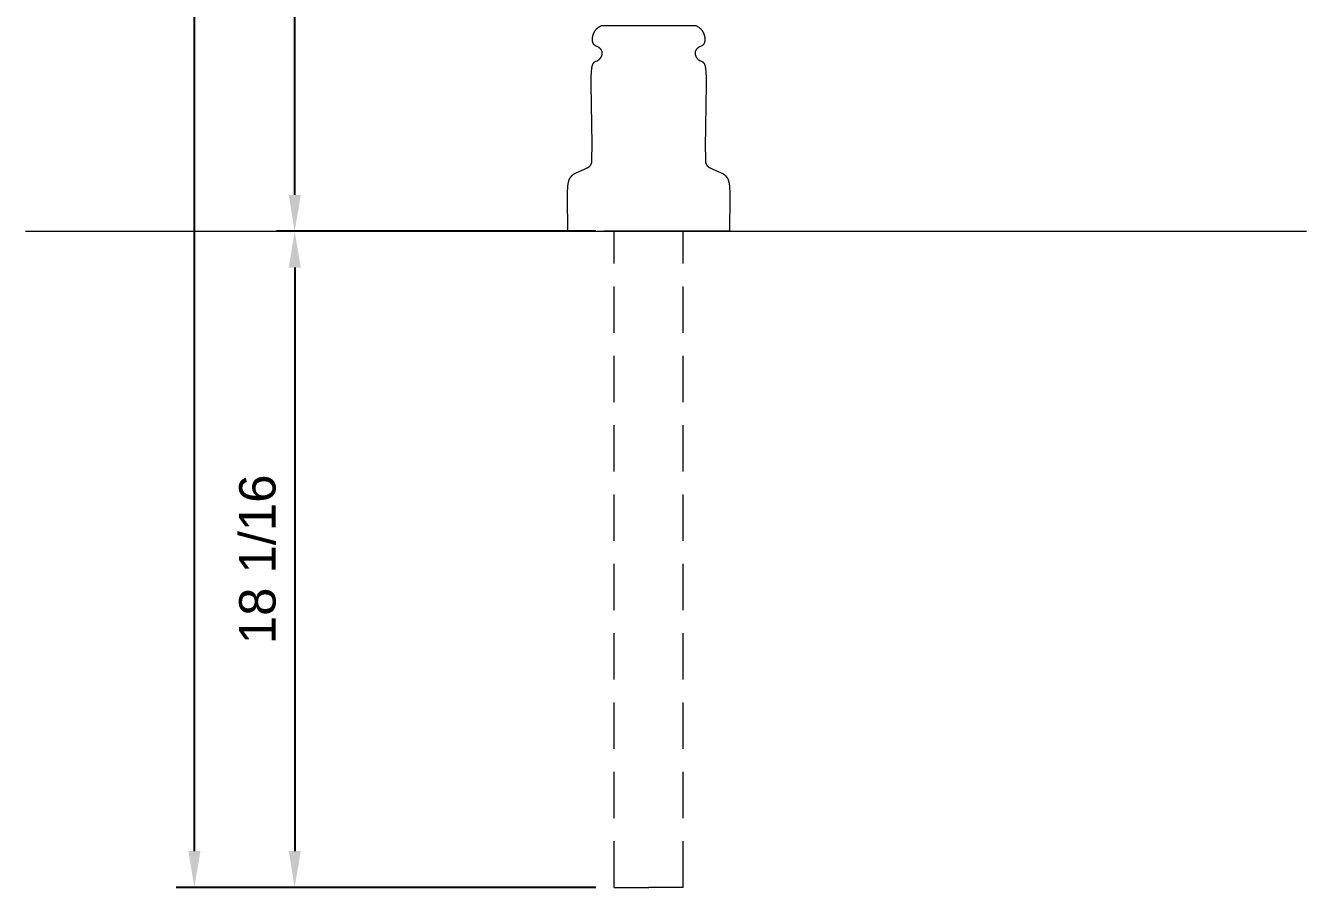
# Model space of a CAD drawing. Header units: inches. Extents: x -12 to 136, y -5 to 104.
# Drawn here: x 62.38 to 97.57, y 36.23 to 59.92 of the extents above; entities that cross this region are included whole.
import ezdxf

# ---------------------------------------------------------------- set-up
doc = ezdxf.new("R2010")
doc.units = ezdxf.units.IN
doc.linetypes.add('HIDDEN', pattern=[1.905, 1.27, -0.635])
for name, color, linetype, lineweight in [('ZANO_R', 7, 'Continuous', 0), ('ZANO_R_przerywana', 250, 'HIDDEN', 0), ('ZANO_W', 1, 'Continuous', 0)]:
    doc.layers.add(name, color=color, linetype=linetype, lineweight=lineweight)
doc.styles.get("Standard").update_dxf_attribs({"font": 'ARIALUNI.TTF'})
doc.dimstyles.new('amerykanie', dxfattribs={"dimtxt": 50, "dimasz": 50, "dimexe": 0.5, "dimexo": 0.5, "dimgap": 1, "dimtad": 1, "dimdec": 0, "dimzin": 0, "dimlunit": 5, "dimtxsty": 'Standard', "dimcen": 0.09, "dimclrd": 1, "dimclre": 1, "dimclrt": 1, "dimazin": 0, "dimtfac": 1, "dimtdec": 0, "dimtmove": 0, "dimatfit": 3, "dimfxl": 1, "dimtzin": 0, "dimarcsym": 1})

# ---------------------------------------------------------------- blocks, each defined once
blk = doc.blocks.new('*D368')
at = {"layer": 'ZANO_W', "color": 1, "lineweight": -2}
for p, q in [((72.136, 85.449), (69.275, 85.449)), ((69.775, 55.265), (69.775, 84.449)), ((76.775, 54.265), (69.275, 54.265))]:
    blk.add_line(p, q, dxfattribs=at)
at = {"layer": 'ZANO_W', "color": 1}
for points in [[(69.941, 84.449), (69.608, 84.449), (69.775, 85.449)], [(69.608, 55.265), (69.941, 55.265), (69.775, 54.265)]]:
    blk.add_solid(points, dxfattribs=at)
at = {"layer": 'ZANO_W', "color": 1, "insert": (68.755, 69.857), "char_height": 1, "attachment_point": 5, "rotation": 90}
blk.add_mtext('31 3/16', dxfattribs=at)
blk = doc.blocks.new('*D370')
at = {"layer": 'ZANO_W', "color": 1, "lineweight": -2}
for p, q in [((78.048, 54.265), (69.275, 54.265)), ((69.775, 53.265), (69.775, 37.233)), ((78.048, 36.233), (69.275, 36.233))]:
    blk.add_line(p, q, dxfattribs=at)
at = {"layer": 'ZANO_W', "color": 1}
for points in [[(69.941, 53.265), (69.608, 53.265), (69.775, 54.265)], [(69.608, 37.233), (69.941, 37.233), (69.775, 36.233)]]:
    blk.add_solid(points, dxfattribs=at)
at = {"layer": 'ZANO_W', "color": 1, "insert": (68.755, 45.249), "char_height": 1, "attachment_point": 5, "rotation": 90}
blk.add_mtext('18 1/16', dxfattribs=at)
blk = doc.blocks.new('*D371')
at = {"layer": 'ZANO_W', "color": 1, "lineweight": -2}
for p, q in [((78.999, 100.038), (66.517, 100.038)), ((67.017, 37.233), (67.017, 99.038)), ((78.048, 36.233), (66.517, 36.233))]:
    blk.add_line(p, q, dxfattribs=at)
at = {"layer": 'ZANO_W', "color": 1}
for points in [[(67.184, 99.038), (66.85, 99.038), (67.017, 100.038)], [(66.85, 37.233), (67.184, 37.233), (67.017, 36.233)]]:
    blk.add_solid(points, dxfattribs=at)
at = {"layer": 'ZANO_W', "color": 1, "insert": (65.998, 68.136), "char_height": 1, "attachment_point": 5, "rotation": 90}
blk.add_mtext('63 13/16', dxfattribs=at)

msp = doc.modelspace()

# ---------------------------------------------------------------- linework, layer by layer
at = {"layer": 'ZANO_R'}
for p, q in [((78.06088, 59.81542), (78.06929, 59.82447)), ((78.06929, 59.82447), (78.07794, 59.83324)), ((78.07794, 59.83324), (78.08683, 59.84173)), ((78.08683, 59.84173), (78.09596, 59.84994)), ((78.09596, 59.84994), (78.10532, 59.85787)), ((78.10532, 59.85787), (78.1149, 59.86553)), ((78.1149, 59.86553), (78.12469, 59.87291)), ((78.12469, 59.87291), (78.1347, 59.88001)), ((78.1347, 59.88001), (78.14491, 59.88685)), ((78.14491, 59.88685), (78.15533, 59.89341)), ((78.15533, 59.89341), (78.16594, 59.89971)), ((78.16594, 59.89971), (78.17674, 59.90573)), ((78.17674, 59.90573), (78.18772, 59.91149)), ((78.18772, 59.91149), (78.19888, 59.91699)), ((78.19889, 59.91699), (78.77727, 59.91699)), ((78.77727, 59.91699), (79.89954, 59.91699)), ((79.89954, 59.91699), (80.54854, 59.91699)), ((80.54854, 59.91699), (80.73843, 59.91699)), ((80.73843, 59.91699), (80.78481, 59.91699)), ((80.78481, 59.91699), (80.79589, 59.91699)), ((80.79589, 59.91699), (80.79853, 59.91699)), ((80.79853, 59.91699), (80.79915, 59.91699)), ((80.79915, 59.91699), (80.79928, 59.91699)), ((80.79928, 59.91699), (80.7993, 59.91699)), ((80.7993, 59.91699), (80.7993, 59.91699)), ((80.79931, 59.91699), (80.81047, 59.91149)), ((80.81047, 59.91149), (80.82145, 59.90573)), ((80.82145, 59.90573), (80.83225, 59.89971)), ((80.83225, 59.89971), (80.84286, 59.89341)), ((80.84286, 59.89341), (80.85327, 59.88685)), ((80.85327, 59.88685), (80.86349, 59.88001)), ((80.86349, 59.88001), (80.8735, 59.87291)), ((80.8735, 59.87291), (80.88329, 59.86553)), ((80.88329, 59.86553), (80.89287, 59.85787)), ((80.89287, 59.85787), (80.90223, 59.84994)), ((80.90223, 59.84994), (80.91135, 59.84173)), ((80.91135, 59.84173), (80.92025, 59.83324)), ((80.92025, 59.83324), (80.9289, 59.82447)), ((80.9289, 59.82447), (80.93731, 59.81542)), ((77.95511, 59.54278), (77.95524, 59.55036)), ((77.95512, 59.5352), (77.95511, 59.54278)), ((77.95529, 59.52764), (77.95512, 59.5352)), ((77.95524, 59.55036), (77.95552, 59.55796)), ((77.95562, 59.52014), (77.95529, 59.52764)), ((77.95552, 59.55796), (77.95595, 59.56555)), ((77.95612, 59.51243), (77.95562, 59.52014)), ((77.95595, 59.56555), (77.95652, 59.57315)), ((77.95681, 59.50454), (77.95612, 59.51243)), ((77.95652, 59.57315), (77.95724, 59.58074)), ((77.9577, 59.49653), (77.95681, 59.50454)), ((77.95724, 59.58074), (77.9581, 59.58831)), ((77.9588, 59.48842), (77.9577, 59.49653)), ((77.9581, 59.58831), (77.95909, 59.59587)), ((77.96012, 59.48026), (77.9588, 59.48842)), ((77.95909, 59.59587), (77.96023, 59.60341)), ((77.96168, 59.47209), (77.96012, 59.48026)), ((77.96023, 59.60341), (77.9615, 59.61092)), ((77.9615, 59.61092), (77.9629, 59.6184)), ((77.96348, 59.46394), (77.96168, 59.47209)), ((77.9629, 59.6184), (77.96444, 59.62585)), ((77.96444, 59.62585), (77.96611, 59.63326)), ((77.96611, 59.63326), (77.9679, 59.64062)), ((77.9679, 59.64062), (77.96983, 59.64793)), ((77.96983, 59.64793), (77.97272, 59.65803)), ((77.97272, 59.65803), (77.97585, 59.66804)), ((77.97585, 59.66804), (77.97923, 59.67795)), ((77.97923, 59.67795), (77.98285, 59.68777)), ((77.98285, 59.68777), (77.98672, 59.69749)), ((77.98672, 59.69749), (77.99082, 59.70711)), ((77.99082, 59.70711), (77.99516, 59.71661)), ((77.99516, 59.71661), (77.99975, 59.726)), ((77.99975, 59.726), (78.00457, 59.73527)), ((78.00457, 59.73527), (78.00962, 59.74442)), ((78.00962, 59.74442), (78.01491, 59.75344)), ((78.01491, 59.75344), (78.02043, 59.76233)), ((78.02043, 59.76233), (78.02618, 59.77108)), ((78.02618, 59.77108), (78.03216, 59.77969)), ((78.03216, 59.77969), (78.03838, 59.78815)), ((78.03838, 59.78815), (78.04482, 59.79646)), ((78.04482, 59.79646), (78.05272, 59.80608)), ((78.05272, 59.80608), (78.06088, 59.81542)), ((80.93731, 59.81542), (80.94547, 59.80608)), ((80.94547, 59.80608), (80.95337, 59.79646)), ((80.95337, 59.79646), (80.95981, 59.78815)), ((80.95981, 59.78815), (80.96602, 59.77969)), ((80.96602, 59.77969), (80.97201, 59.77108)), ((80.97201, 59.77108), (80.97776, 59.76233)), ((80.97776, 59.76233), (80.98328, 59.75344)), ((80.98328, 59.75344), (80.98857, 59.74442)), ((80.98857, 59.74442), (80.99362, 59.73527)), ((80.99362, 59.73527), (80.99844, 59.726)), ((80.99844, 59.726), (81.00302, 59.71661)), ((81.00302, 59.71661), (81.00737, 59.70711)), ((81.00737, 59.70711), (81.01147, 59.69749)), ((81.01147, 59.69749), (81.01534, 59.68777)), ((81.01534, 59.68777), (81.01896, 59.67795)), ((81.01896, 59.67795), (81.02234, 59.66804)), ((81.02234, 59.66804), (81.02547, 59.65803)), ((81.02547, 59.65803), (81.02836, 59.64793)), ((81.02836, 59.64793), (81.03029, 59.64062)), ((81.03029, 59.64062), (81.03208, 59.63326)), ((81.03208, 59.63326), (81.03375, 59.62585)), ((81.03375, 59.62585), (81.03529, 59.6184)), ((81.03651, 59.47209), (81.03471, 59.46394)), ((81.03529, 59.6184), (81.03669, 59.61092)), ((81.03807, 59.48026), (81.03651, 59.47209)), ((81.03669, 59.61092), (81.03796, 59.60341)), ((81.03796, 59.60341), (81.0391, 59.59587)), ((81.03939, 59.48842), (81.03807, 59.48026)), ((81.0391, 59.59587), (81.04009, 59.58831)), ((81.04049, 59.49653), (81.03939, 59.48842)), ((81.04009, 59.58831), (81.04095, 59.58074)), ((81.04138, 59.50454), (81.04049, 59.49653)), ((81.04095, 59.58074), (81.04166, 59.57315)), ((81.04207, 59.51243), (81.04138, 59.50454)), ((81.04166, 59.57315), (81.04224, 59.56555)), ((81.04257, 59.52014), (81.04207, 59.51243)), ((81.04224, 59.56555), (81.04266, 59.55796)), ((81.0429, 59.52764), (81.04257, 59.52014)), ((81.04266, 59.55796), (81.04295, 59.55036)), ((81.04306, 59.5352), (81.0429, 59.52764)), ((81.04295, 59.55036), (81.04308, 59.54278)), ((81.04308, 59.54278), (81.04306, 59.5352)), ((77.96554, 59.45587), (77.96348, 59.46394)), ((77.96667, 59.45188), (77.96554, 59.45587)), ((77.96787, 59.44791), (77.96667, 59.45188)), ((77.96913, 59.44398), (77.96787, 59.44791)), ((77.97047, 59.4401), (77.96913, 59.44398)), ((77.97188, 59.43627), (77.97047, 59.4401)), ((77.97336, 59.43248), (77.97188, 59.43627)), ((77.97492, 59.42876), (77.97336, 59.43248)), ((77.97655, 59.4251), (77.97492, 59.42876)), ((77.97827, 59.4215), (77.97655, 59.4251)), ((77.98006, 59.41798), (77.97827, 59.4215)), ((77.98193, 59.41454), (77.98006, 59.41798)), ((77.98389, 59.41118), (77.98193, 59.41454)), ((77.98593, 59.40791), (77.98389, 59.41118)), ((77.98805, 59.40474), (77.98593, 59.40791)), ((77.9901, 59.40188), (77.98805, 59.40474)), ((77.99219, 59.39915), (77.9901, 59.40188)), ((77.99434, 59.39654), (77.99219, 59.39915)), ((77.99652, 59.39405), (77.99434, 59.39654)), ((77.99875, 59.39166), (77.99652, 59.39405)), ((78.00102, 59.38937), (77.99875, 59.39166)), ((78.00333, 59.38718), (78.00102, 59.38937)), ((78.00569, 59.38507), (78.00333, 59.38718)), ((78.00807, 59.38303), (78.00569, 59.38507)), ((78.0105, 59.38107), (78.00807, 59.38303)), ((78.01296, 59.37918), (78.0105, 59.38107)), ((78.01545, 59.37734), (78.01296, 59.37918)), ((78.02053, 59.37381), (78.01545, 59.37734)), ((78.02573, 59.37042), (78.02053, 59.37381)), ((78.03303, 59.36593), (78.02573, 59.37042)), ((78.04049, 59.3616), (78.03303, 59.36593)), ((78.05582, 59.35326), (78.04049, 59.3616)), ((78.103, 59.32922), (78.05582, 59.35326)), ((78.11837, 59.3209), (78.103, 59.32922)), ((78.12586, 59.31656), (78.11837, 59.3209)), ((78.13319, 59.31209), (78.12586, 59.31656)), ((78.14032, 59.30745), (78.13319, 59.31209)), ((78.1438, 59.30505), (78.14032, 59.30745)), ((78.14722, 59.30261), (78.1438, 59.30505)), ((78.15068, 59.30005), (78.14722, 59.30261)), ((78.15406, 59.29743), (78.15068, 59.30005)), ((78.15738, 59.29476), (78.15406, 59.29743)), ((78.16062, 59.29204), (78.15738, 59.29476)), ((78.16379, 59.28926), (78.16062, 59.29204)), ((78.16689, 59.28645), (78.16379, 59.28926)), ((78.16992, 59.28359), (78.16689, 59.28645)), ((78.17286, 59.28069), (78.16992, 59.28359)), ((78.17573, 59.27775), (78.17286, 59.28069)), ((78.17852, 59.27477), (78.17573, 59.27775)), ((78.18123, 59.27175), (78.17852, 59.27477)), ((78.18386, 59.26871), (78.18123, 59.27175)), ((78.18641, 59.26563), (78.18386, 59.26871)), ((78.18886, 59.26252), (78.18641, 59.26563)), ((78.19124, 59.25939), (78.18886, 59.26252)), ((78.19352, 59.25623), (78.19124, 59.25939)), ((78.19681, 59.25141), (78.19352, 59.25623)), ((78.19989, 59.24655), (78.19681, 59.25141)), ((78.20278, 59.24163), (78.19989, 59.24655)), ((78.20547, 59.23668), (78.20278, 59.24163)), ((78.20796, 59.23169), (78.20547, 59.23668)), ((78.21027, 59.22666), (78.20796, 59.23169)), ((78.21238, 59.22159), (78.21027, 59.22666)), ((78.21431, 59.21649), (78.21238, 59.22159)), ((78.21605, 59.21137), (78.21431, 59.21649)), ((78.21761, 59.20622), (78.21605, 59.21137)), ((78.219, 59.20104), (78.21761, 59.20622)), ((78.21785, 59.11214), (78.21909, 59.1173)), ((78.22021, 59.19585), (78.219, 59.20104)), ((78.21909, 59.1173), (78.22019, 59.12247)), ((78.22019, 59.12247), (78.22116, 59.12767)), ((78.22124, 59.19063), (78.22021, 59.19585)), ((78.22116, 59.12767), (78.22199, 59.13289)), ((78.22211, 59.18541), (78.22124, 59.19063)), ((78.22199, 59.13289), (78.22268, 59.13812)), ((78.22281, 59.18017), (78.22211, 59.18541)), ((78.22268, 59.13812), (78.22323, 59.14336)), ((78.22334, 59.17492), (78.22281, 59.18017)), ((78.22323, 59.14336), (78.22363, 59.14861)), ((78.22371, 59.16966), (78.22334, 59.17492)), ((78.22363, 59.14861), (78.22388, 59.15387)), ((78.22393, 59.1644), (78.22371, 59.16966)), ((78.22388, 59.15387), (78.22398, 59.15913)), ((78.22398, 59.15913), (78.22393, 59.1644)), ((80.77426, 59.1644), (80.77421, 59.15913)), ((80.77421, 59.15913), (80.77431, 59.15387)), ((80.77447, 59.16966), (80.77426, 59.1644)), ((80.77431, 59.15387), (80.77456, 59.14861)), ((80.77485, 59.17492), (80.77447, 59.16966)), ((80.77456, 59.14861), (80.77496, 59.14336)), ((80.77538, 59.18017), (80.77485, 59.17492)), ((80.77496, 59.14336), (80.77551, 59.13812)), ((80.77608, 59.18541), (80.77538, 59.18017)), ((80.77551, 59.13812), (80.7762, 59.13289)), ((80.77694, 59.19063), (80.77608, 59.18541)), ((80.7762, 59.13289), (80.77703, 59.12767)), ((80.77798, 59.19585), (80.77694, 59.19063)), ((80.77703, 59.12767), (80.778, 59.12247)), ((80.77919, 59.20104), (80.77798, 59.19585)), ((80.778, 59.12247), (80.7791, 59.1173)), ((80.7791, 59.1173), (80.78034, 59.11214)), ((80.78057, 59.20622), (80.77919, 59.20104)), ((80.78214, 59.21137), (80.78057, 59.20622)), ((80.78388, 59.21649), (80.78214, 59.21137)), ((80.78581, 59.22159), (80.78388, 59.21649)), ((80.78792, 59.22666), (80.78581, 59.22159)), ((80.79023, 59.23169), (80.78792, 59.22666)), ((80.79272, 59.23668), (80.79023, 59.23169)), ((80.79541, 59.24163), (80.79272, 59.23668)), ((80.79829, 59.24655), (80.79541, 59.24163)), ((80.80138, 59.25141), (80.79829, 59.24655)), ((80.80467, 59.25623), (80.80138, 59.25141)), ((80.80695, 59.25939), (80.80467, 59.25623)), ((80.80932, 59.26252), (80.80695, 59.25939)), ((80.81178, 59.26563), (80.80932, 59.26252)), ((80.81433, 59.26871), (80.81178, 59.26563)), ((80.81695, 59.27175), (80.81433, 59.26871)), ((80.81966, 59.27477), (80.81695, 59.27175)), ((80.82245, 59.27775), (80.81966, 59.27477)), ((80.82532, 59.28069), (80.82245, 59.27775)), ((80.82827, 59.28359), (80.82532, 59.28069)), ((80.8313, 59.28645), (80.82827, 59.28359)), ((80.8344, 59.28926), (80.8313, 59.28645)), ((80.83757, 59.29204), (80.8344, 59.28926)), ((80.84081, 59.29476), (80.83757, 59.29204)), ((80.84413, 59.29743), (80.84081, 59.29476)), ((80.84751, 59.30005), (80.84413, 59.29743)), ((80.85096, 59.30261), (80.84751, 59.30005)), ((80.85439, 59.30505), (80.85096, 59.30261)), ((80.85787, 59.30745), (80.85439, 59.30505)), ((80.865, 59.31209), (80.85787, 59.30745)), ((80.87233, 59.31656), (80.865, 59.31209)), ((80.87982, 59.3209), (80.87233, 59.31656)), ((80.89519, 59.32922), (80.87982, 59.3209)), ((80.94237, 59.35326), (80.89519, 59.32922)), ((80.9577, 59.3616), (80.94237, 59.35326)), ((80.96516, 59.36593), (80.9577, 59.3616)), ((80.97246, 59.37042), (80.96516, 59.36593)), ((80.97765, 59.37381), (80.97246, 59.37042)), ((80.98274, 59.37734), (80.97765, 59.37381)), ((80.98523, 59.37918), (80.98274, 59.37734)), ((80.98769, 59.38107), (80.98523, 59.37918)), ((80.99011, 59.38303), (80.98769, 59.38107)), ((80.9925, 59.38507), (80.99011, 59.38303)), ((80.99485, 59.38718), (80.9925, 59.38507)), ((80.99717, 59.38937), (80.99485, 59.38718)), ((80.99944, 59.39166), (80.99717, 59.38937)), ((81.00167, 59.39405), (80.99944, 59.39166)), ((81.00385, 59.39654), (81.00167, 59.39405)), ((81.00599, 59.39915), (81.00385, 59.39654)), ((81.00809, 59.40188), (81.00599, 59.39915)), ((81.01014, 59.40474), (81.00809, 59.40188)), ((81.01226, 59.40791), (81.01014, 59.40474)), ((81.0143, 59.41118), (81.01226, 59.40791)), ((81.01626, 59.41454), (81.0143, 59.41118)), ((81.01813, 59.41798), (81.01626, 59.41454)), ((81.01992, 59.4215), (81.01813, 59.41798)), ((81.02163, 59.4251), (81.01992, 59.4215)), ((81.02327, 59.42876), (81.02163, 59.4251)), ((81.02483, 59.43248), (81.02327, 59.42876)), ((81.02631, 59.43627), (81.02483, 59.43248)), ((81.02772, 59.4401), (81.02631, 59.43627)), ((81.02906, 59.44398), (81.02772, 59.4401)), ((81.03032, 59.44791), (81.02906, 59.44398)), ((81.03152, 59.45188), (81.03032, 59.44791)), ((81.03265, 59.45587), (81.03152, 59.45188)), ((81.03471, 59.46394), (81.03265, 59.45587)), ((77.93967, 58.75809), (77.9411, 58.76775)), ((77.9411, 58.76775), (77.94271, 58.77735)), ((77.94271, 58.77735), (77.9445, 58.78687)), ((77.9445, 58.78687), (77.9465, 58.79629)), ((77.9465, 58.79629), (77.94872, 58.8056)), ((77.94872, 58.8056), (77.95117, 58.81478)), ((77.95117, 58.81478), (77.95387, 58.8238)), ((77.95387, 58.8238), (77.95684, 58.83265)), ((77.95684, 58.83265), (77.95843, 58.83702)), ((77.95843, 58.83702), (77.96009, 58.84134)), ((77.96009, 58.84134), (77.96182, 58.84561)), ((77.96182, 58.84561), (77.96363, 58.84983)), ((77.96363, 58.84983), (77.96552, 58.854)), ((77.96552, 58.854), (77.96749, 58.85812)), ((77.96749, 58.85812), (77.96955, 58.86218)), ((77.96955, 58.86218), (77.97169, 58.86619)), ((77.97169, 58.86619), (77.97391, 58.87013)), ((77.97391, 58.87013), (77.97622, 58.87401)), ((77.97622, 58.87401), (77.97862, 58.87783)), ((77.97862, 58.87783), (77.98112, 58.88158)), ((77.98112, 58.88158), (77.98371, 58.88527)), ((77.98371, 58.88527), (77.98639, 58.88888)), ((77.98639, 58.88888), (77.98918, 58.89242)), ((77.98918, 58.89242), (77.99206, 58.89589)), ((77.99206, 58.89589), (77.99504, 58.89928)), ((77.99504, 58.89928), (77.99813, 58.90259)), ((77.99813, 58.90259), (78.00133, 58.90583)), ((78.00133, 58.90583), (78.00463, 58.90897)), ((78.00463, 58.90897), (78.00804, 58.91204)), ((78.00804, 58.91204), (78.01157, 58.91502)), ((78.01157, 58.91502), (78.01521, 58.9179)), ((78.01521, 58.9179), (78.01896, 58.9207)), ((78.01896, 58.9207), (78.02283, 58.92341)), ((78.02283, 58.92341), (78.02683, 58.92601)), ((78.02683, 58.92601), (78.03094, 58.92853)), ((78.03094, 58.92853), (78.03518, 58.93094)), ((78.03518, 58.93094), (78.03934, 58.93315)), ((78.03934, 58.93315), (78.04362, 58.93529)), ((78.04362, 58.93529), (78.05242, 58.93939)), ((78.05242, 58.93939), (78.07953, 58.95109)), ((78.07953, 58.95109), (78.08887, 58.95532)), ((78.08887, 58.95532), (78.09349, 58.95754)), ((78.09349, 58.95754), (78.09807, 58.95983)), ((78.09807, 58.95983), (78.10263, 58.96224)), ((78.10263, 58.96224), (78.10715, 58.96477)), ((78.10715, 58.96477), (78.11141, 58.96728)), ((78.11141, 58.96728), (78.11562, 58.96992)), ((78.11562, 58.96992), (78.1198, 58.97268)), ((78.1198, 58.97268), (78.12393, 58.97555)), ((78.12393, 58.97555), (78.12802, 58.97854)), ((78.12802, 58.97854), (78.13206, 58.98164)), ((78.13206, 58.98164), (78.13605, 58.98484)), ((78.13605, 58.98484), (78.13999, 58.98815)), ((78.13999, 58.98815), (78.14387, 58.99156)), ((78.14387, 58.99156), (78.14769, 58.99506)), ((78.14769, 58.99506), (78.15146, 58.99867)), ((78.15146, 58.99867), (78.15515, 59.00237)), ((78.15515, 59.00237), (78.15879, 59.00616)), ((78.15879, 59.00616), (78.16235, 59.01003)), ((78.16235, 59.01003), (78.16584, 59.014)), ((78.16584, 59.014), (78.16926, 59.01804)), ((78.16926, 59.01804), (78.17259, 59.02217)), ((78.17259, 59.02217), (78.17585, 59.02637)), ((78.17585, 59.02637), (78.17903, 59.03065)), ((78.17903, 59.03065), (78.18212, 59.035)), ((78.18212, 59.035), (78.18513, 59.03942)), ((78.18513, 59.03942), (78.18804, 59.0439)), ((78.18804, 59.0439), (78.19086, 59.04845)), ((78.19086, 59.04845), (78.19359, 59.05306)), ((78.19359, 59.05306), (78.19621, 59.05773)), ((78.19621, 59.05773), (78.19874, 59.06245)), ((78.19874, 59.06245), (78.20116, 59.06723)), ((78.20116, 59.06723), (78.20348, 59.07205)), ((78.20348, 59.07205), (78.20568, 59.07693)), ((78.20568, 59.07693), (78.20778, 59.08185)), ((78.20778, 59.08185), (78.20976, 59.08681)), ((78.20976, 59.08681), (78.21162, 59.09181)), ((78.21162, 59.09181), (78.21336, 59.09684)), ((78.21336, 59.09684), (78.21498, 59.10191)), ((78.21498, 59.10191), (78.21648, 59.10701)), ((78.21648, 59.10701), (78.21785, 59.11214)), ((80.78034, 59.11214), (80.78171, 59.10701)), ((80.78171, 59.10701), (80.7832, 59.10191)), ((80.7832, 59.10191), (80.78483, 59.09684)), ((80.78483, 59.09684), (80.78657, 59.09181)), ((80.78657, 59.09181), (80.78843, 59.08681)), ((80.78843, 59.08681), (80.79041, 59.08185)), ((80.79041, 59.08185), (80.79251, 59.07693)), ((80.79251, 59.07693), (80.79471, 59.07205)), ((80.79471, 59.07205), (80.79703, 59.06723)), ((80.79703, 59.06723), (80.79945, 59.06245)), ((80.79945, 59.06245), (80.80198, 59.05773)), ((80.80198, 59.05773), (80.8046, 59.05306)), ((80.8046, 59.05306), (80.80733, 59.04845)), ((80.80733, 59.04845), (80.81015, 59.0439)), ((80.81015, 59.0439), (80.81306, 59.03942)), ((80.81306, 59.03942), (80.81607, 59.035)), ((80.81607, 59.035), (80.81916, 59.03065)), ((80.81916, 59.03065), (80.82233, 59.02637)), ((80.82233, 59.02637), (80.82559, 59.02217)), ((80.82559, 59.02217), (80.82893, 59.01804)), ((80.82893, 59.01804), (80.83235, 59.014)), ((80.83235, 59.014), (80.83584, 59.01003)), ((80.83584, 59.01003), (80.8394, 59.00616)), ((80.8394, 59.00616), (80.84303, 59.00237)), ((80.84303, 59.00237), (80.84673, 58.99867)), ((80.84673, 58.99867), (80.85049, 58.99506)), ((80.85049, 58.99506), (80.85432, 58.99156)), ((80.85432, 58.99156), (80.8582, 58.98815)), ((80.8582, 58.98815), (80.86214, 58.98484)), ((80.86214, 58.98484), (80.86613, 58.98164)), ((80.86613, 58.98164), (80.87017, 58.97854)), ((80.87017, 58.97854), (80.87425, 58.97555)), ((80.87425, 58.97555), (80.87839, 58.97268)), ((80.87839, 58.97268), (80.88256, 58.96992)), ((80.88256, 58.96992), (80.88678, 58.96728)), ((80.88678, 58.96728), (80.89103, 58.96477)), ((80.89103, 58.96477), (80.89556, 58.96224)), ((80.89556, 58.96224), (80.90011, 58.95983)), ((80.90011, 58.95983), (80.9047, 58.95754)), ((80.9047, 58.95754), (80.90932, 58.95532)), ((80.90932, 58.95532), (80.91866, 58.95109)), ((80.91866, 58.95109), (80.94576, 58.93939)), ((80.94576, 58.93939), (80.95456, 58.93529)), ((80.95456, 58.93529), (80.95885, 58.93315)), ((80.95885, 58.93315), (80.96301, 58.93094)), ((80.96301, 58.93094), (80.96725, 58.92853)), ((80.96725, 58.92853), (80.97136, 58.92601)), ((80.97136, 58.92601), (80.97535, 58.92341)), ((80.97535, 58.92341), (80.97923, 58.9207)), ((80.97923, 58.9207), (80.98298, 58.9179)), ((80.98298, 58.9179), (80.98662, 58.91502)), ((80.98662, 58.91502), (80.99014, 58.91204)), ((80.99014, 58.91204), (80.99356, 58.90897)), ((80.99356, 58.90897), (80.99686, 58.90583)), ((80.99686, 58.90583), (81.00005, 58.90259)), ((81.00005, 58.90259), (81.00314, 58.89928)), ((81.00314, 58.89928), (81.00613, 58.89589)), ((81.00613, 58.89589), (81.00901, 58.89242)), ((81.00901, 58.89242), (81.0118, 58.88888)), ((81.0118, 58.88888), (81.01448, 58.88527)), ((81.01448, 58.88527), (81.01707, 58.88158)), ((81.01707, 58.88158), (81.01956, 58.87783)), ((81.01956, 58.87783), (81.02197, 58.87401)), ((81.02197, 58.87401), (81.02428, 58.87013)), ((81.02428, 58.87013), (81.0265, 58.86619)), ((81.0265, 58.86619), (81.02864, 58.86218)), ((81.02864, 58.86218), (81.03069, 58.85812)), ((81.03069, 58.85812), (81.03266, 58.854)), ((81.03266, 58.854), (81.03455, 58.84983)), ((81.03455, 58.84983), (81.03637, 58.84561)), ((81.03637, 58.84561), (81.0381, 58.84134)), ((81.0381, 58.84134), (81.03976, 58.83702)), ((81.03976, 58.83702), (81.04135, 58.83265)), ((81.04135, 58.83265), (81.04432, 58.8238)), ((81.04432, 58.8238), (81.04702, 58.81478)), ((81.04702, 58.81478), (81.04947, 58.8056)), ((81.04947, 58.8056), (81.05169, 58.79629)), ((81.05169, 58.79629), (81.05369, 58.78687)), ((81.05369, 58.78687), (81.05548, 58.77735)), ((81.05548, 58.77735), (81.05709, 58.76775)), ((81.05709, 58.76775), (81.05852, 58.75809)), ((77.92045, 58.2948), (77.92263, 58.46996)), ((77.92263, 58.46996), (77.93155, 58.66143)), ((77.93155, 58.66143), (77.93539, 58.7191)), ((77.93539, 58.7191), (77.93727, 58.73863)), ((77.93727, 58.73863), (77.93967, 58.75809)), ((81.05852, 58.75809), (81.06091, 58.73863)), ((81.06091, 58.73863), (81.0628, 58.7191)), ((81.0628, 58.7191), (81.06664, 58.66143)), ((81.06664, 58.66143), (81.07556, 58.46996)), ((81.07556, 58.46996), (81.07774, 58.2948)), ((77.94514, 56.66111), (77.92045, 58.2948)), ((81.07774, 58.2948), (81.05361, 56.5798)), ((77.94297, 56.50783), (77.94514, 56.66111)), ((77.9364, 56.35263), (77.93665, 56.37261)), ((77.93678, 56.33102), (77.9364, 56.35263)), ((77.93665, 56.37261), (77.94297, 56.50783)), ((77.94049, 56.24453), (77.93678, 56.33102)), ((81.05361, 56.5798), (81.05521, 56.50783)), ((81.05521, 56.50783), (81.06154, 56.37261)), ((81.06141, 56.33102), (81.0577, 56.24453)), ((81.06179, 56.35263), (81.06141, 56.33102)), ((81.06154, 56.37261), (81.06179, 56.35263)), ((77.56871, 55.90111), (77.75126, 55.9772)), ((77.75126, 55.9772), (77.77046, 55.98583)), ((77.77046, 55.98583), (77.78935, 55.99479)), ((77.78935, 55.99479), (77.80767, 56.0041)), ((77.80767, 56.0041), (77.81654, 56.00888)), ((77.81654, 56.00888), (77.82518, 56.01377)), ((77.82518, 56.01377), (77.83354, 56.01875)), ((77.83354, 56.01875), (77.84161, 56.02382)), ((77.84161, 56.02382), (77.84934, 56.029)), ((77.84934, 56.029), (77.85671, 56.03428)), ((77.85671, 56.03428), (77.86183, 56.03818)), ((77.86183, 56.03818), (77.86675, 56.04215)), ((77.86675, 56.04215), (77.87146, 56.04616)), ((77.87146, 56.04616), (77.87598, 56.05023)), ((77.87598, 56.05023), (77.8803, 56.05435)), ((77.8803, 56.05435), (77.88443, 56.05852)), ((77.88443, 56.05852), (77.88838, 56.06274)), ((77.88838, 56.06274), (77.89215, 56.06701)), ((77.89215, 56.06701), (77.89573, 56.07132)), ((77.89573, 56.07132), (77.89915, 56.07568)), ((77.89915, 56.07568), (77.9024, 56.08009)), ((77.9024, 56.08009), (77.90548, 56.08454)), ((77.90548, 56.08454), (77.90839, 56.08904)), ((77.90839, 56.08904), (77.91115, 56.09358)), ((77.91115, 56.09358), (77.91376, 56.09815)), ((77.91376, 56.09815), (77.91622, 56.10277)), ((77.91622, 56.10277), (77.91853, 56.10743)), ((77.91853, 56.10743), (77.9207, 56.11213)), ((77.9207, 56.11213), (77.92274, 56.11687)), ((77.92274, 56.11687), (77.92464, 56.12164)), ((77.92464, 56.12164), (77.92641, 56.12645)), ((77.92641, 56.12645), (77.92805, 56.13129)), ((77.92805, 56.13129), (77.92957, 56.13616)), ((77.92957, 56.13616), (77.93098, 56.14107)), ((77.93098, 56.14107), (77.93227, 56.14601)), ((77.93227, 56.14601), (77.93345, 56.15098)), ((77.93345, 56.15098), (77.93452, 56.15598)), ((77.93452, 56.15598), (77.9355, 56.16101)), ((77.9355, 56.16101), (77.93637, 56.16607)), ((77.93637, 56.16607), (77.93716, 56.17115)), ((77.93716, 56.17115), (77.93845, 56.18139)), ((77.93845, 56.18139), (77.93943, 56.19172)), ((77.93943, 56.19172), (77.9401, 56.20214)), ((77.9401, 56.20214), (77.94052, 56.21264)), ((77.9407, 56.22321), (77.94049, 56.24453)), ((77.94052, 56.21264), (77.9407, 56.22321)), ((81.0577, 56.24453), (81.05749, 56.22321)), ((81.05749, 56.22321), (81.05767, 56.21264)), ((81.05767, 56.21264), (81.05809, 56.20214)), ((81.05809, 56.20214), (81.05876, 56.19172)), ((81.05876, 56.19172), (81.05973, 56.18139)), ((81.05973, 56.18139), (81.06103, 56.17115)), ((81.06103, 56.17115), (81.06181, 56.16607)), ((81.06181, 56.16607), (81.06269, 56.16101)), ((81.06269, 56.16101), (81.06366, 56.15598)), ((81.06366, 56.15598), (81.06474, 56.15098)), ((81.06474, 56.15098), (81.06592, 56.14601)), ((81.06592, 56.14601), (81.06721, 56.14107)), ((81.06721, 56.14107), (81.06862, 56.13616)), ((81.06862, 56.13616), (81.07014, 56.13129)), ((81.07014, 56.13129), (81.07178, 56.12645)), ((81.07178, 56.12645), (81.07355, 56.12164)), ((81.07355, 56.12164), (81.07545, 56.11687)), ((81.07545, 56.11687), (81.07749, 56.11213)), ((81.07749, 56.11213), (81.07966, 56.10743)), ((81.07966, 56.10743), (81.08197, 56.10277)), ((81.08197, 56.10277), (81.08443, 56.09815)), ((81.08443, 56.09815), (81.08703, 56.09358)), ((81.08703, 56.09358), (81.08979, 56.08904)), ((81.08979, 56.08904), (81.09271, 56.08454)), ((81.09271, 56.08454), (81.09579, 56.08009)), ((81.09579, 56.08009), (81.09904, 56.07568)), ((81.09904, 56.07568), (81.10245, 56.07132)), ((81.10245, 56.07132), (81.10604, 56.06701)), ((81.10604, 56.06701), (81.10981, 56.06274)), ((81.10981, 56.06274), (81.11376, 56.05852)), ((81.11376, 56.05852), (81.11789, 56.05435)), ((81.11789, 56.05435), (81.12221, 56.05023)), ((81.12221, 56.05023), (81.12673, 56.04616)), ((81.12673, 56.04616), (81.13144, 56.04215)), ((81.13144, 56.04215), (81.13635, 56.03818)), ((81.13635, 56.03818), (81.14147, 56.03428)), ((81.14147, 56.03428), (81.14884, 56.029)), ((81.14884, 56.029), (81.15658, 56.02382)), ((81.15658, 56.02382), (81.16465, 56.01875)), ((81.16465, 56.01875), (81.17301, 56.01377)), ((81.17301, 56.01377), (81.18165, 56.00888)), ((81.18165, 56.00888), (81.19052, 56.0041)), ((81.19052, 56.0041), (81.20884, 55.99479)), ((81.20884, 55.99479), (81.22773, 55.98583)), ((81.22773, 55.98583), (81.24693, 55.9772)), ((81.24693, 55.9772), (81.42948, 55.90111)), ((77.29163, 55.59021), (77.29532, 55.60802)), ((77.29532, 55.60802), (77.29953, 55.62575)), ((77.29953, 55.62575), (77.30431, 55.64333)), ((77.30431, 55.64333), (77.30693, 55.65204)), ((77.30693, 55.65204), (77.3097, 55.66068)), ((77.3097, 55.66068), (77.31264, 55.66924)), ((77.31264, 55.66924), (77.31575, 55.67772)), ((77.31575, 55.67772), (77.31904, 55.6861)), ((77.31904, 55.6861), (77.3225, 55.69438)), ((77.3225, 55.69438), (77.32667, 55.70366)), ((77.32667, 55.70366), (77.33104, 55.7127)), ((77.33104, 55.7127), (77.33562, 55.72152)), ((77.33562, 55.72152), (77.34043, 55.73011)), ((77.34043, 55.73011), (77.34546, 55.73849)), ((77.34546, 55.73849), (77.35073, 55.74666)), ((77.35073, 55.74666), (77.35624, 55.75463)), ((77.35624, 55.75463), (77.362, 55.7624)), ((77.362, 55.7624), (77.36801, 55.76999)), ((77.36801, 55.76999), (77.37429, 55.77739)), ((77.37429, 55.77739), (77.38084, 55.78462)), ((77.38084, 55.78462), (77.38767, 55.79168)), ((77.38767, 55.79168), (77.39479, 55.79858)), ((77.39479, 55.79858), (77.4022, 55.80533)), ((77.4022, 55.80533), (77.4099, 55.81192)), ((77.4099, 55.81192), (77.41792, 55.81838)), ((77.41792, 55.81838), (77.42634, 55.82475)), ((77.42634, 55.82475), (77.43499, 55.83094)), ((77.43499, 55.83094), (77.44386, 55.83694)), ((77.44386, 55.83694), (77.45292, 55.84276)), ((77.45292, 55.84276), (77.46215, 55.84841)), ((77.46215, 55.84841), (77.47154, 55.8539)), ((77.47154, 55.8539), (77.49066, 55.8644)), ((77.49066, 55.8644), (77.51012, 55.87431)), ((77.51012, 55.87431), (77.52973, 55.8837)), ((77.52973, 55.8837), (77.56871, 55.90111)), ((81.42948, 55.90111), (81.46846, 55.8837)), ((81.46846, 55.8837), (81.48807, 55.87431)), ((81.48807, 55.87431), (81.50753, 55.8644)), ((81.50753, 55.8644), (81.52665, 55.8539)), ((81.52665, 55.8539), (81.53604, 55.84841)), ((81.53604, 55.84841), (81.54527, 55.84276)), ((81.54527, 55.84276), (81.55433, 55.83694)), ((81.55433, 55.83694), (81.5632, 55.83094)), ((81.5632, 55.83094), (81.57185, 55.82475)), ((81.57185, 55.82475), (81.58027, 55.81838)), ((81.58027, 55.81838), (81.58828, 55.81192)), ((81.58828, 55.81192), (81.59599, 55.80533)), ((81.59599, 55.80533), (81.6034, 55.79858)), ((81.6034, 55.79858), (81.61051, 55.79168)), ((81.61051, 55.79168), (81.61734, 55.78462)), ((81.61734, 55.78462), (81.62389, 55.77739)), ((81.62389, 55.77739), (81.63017, 55.76999)), ((81.63017, 55.76999), (81.63619, 55.7624)), ((81.63619, 55.7624), (81.64195, 55.75463)), ((81.64195, 55.75463), (81.64746, 55.74666)), ((81.64746, 55.74666), (81.65273, 55.73849)), ((81.65273, 55.73849), (81.65776, 55.73011)), ((81.65776, 55.73011), (81.66256, 55.72152)), ((81.66256, 55.72152), (81.66715, 55.7127)), ((81.66715, 55.7127), (81.67152, 55.70366)), ((81.67152, 55.70366), (81.67569, 55.69438)), ((81.67569, 55.69438), (81.67915, 55.6861)), ((81.67915, 55.6861), (81.68244, 55.67772)), ((81.68244, 55.67772), (81.68555, 55.66924)), ((81.68555, 55.66924), (81.68848, 55.66068)), ((81.68848, 55.66068), (81.69126, 55.65204)), ((81.69126, 55.65204), (81.69388, 55.64333)), ((81.69388, 55.64333), (81.69866, 55.62575)), ((81.69866, 55.62575), (81.70287, 55.60802)), ((81.70287, 55.60802), (81.70656, 55.59021)), ((77.26645, 55.2167), (77.27003, 55.35218)), ((77.27003, 55.35218), (77.2756, 55.45815)), ((77.2756, 55.45815), (77.27991, 55.50808)), ((77.27991, 55.50808), (77.28257, 55.53184)), ((77.28257, 55.53184), (77.28562, 55.55464)), ((77.28562, 55.55464), (77.28841, 55.57239)), ((77.28841, 55.57239), (77.29163, 55.59021)), ((81.70656, 55.59021), (81.70978, 55.57239)), ((81.70978, 55.57239), (81.71257, 55.55464)), ((81.71257, 55.55464), (81.71562, 55.53184)), ((81.71562, 55.53184), (81.71828, 55.50808)), ((81.71828, 55.50808), (81.72258, 55.45815)), ((81.72258, 55.45815), (81.72816, 55.35218)), ((81.72816, 55.35218), (81.73174, 55.2167)), ((77.27467, 54.2645), (77.26645, 55.2167)), ((81.73174, 55.2167), (81.72351, 54.2645)), ((77.27468, 54.2645), (78.26419, 54.2645)), ((80.18417, 54.2645), (78.26419, 54.2645)), ((81.2945, 54.2645), (80.18417, 54.2645)), ((81.61936, 54.2645), (81.2945, 54.2645)), ((81.69872, 54.2645), (81.61936, 54.2645)), ((81.71767, 54.2645), (81.69872, 54.2645)), ((81.72219, 54.2645), (81.71767, 54.2645)), ((81.72324, 54.2645), (81.72219, 54.2645)), ((81.72347, 54.2645), (81.72324, 54.2645)), ((81.7235, 54.2645), (81.72347, 54.2645))]:
    msp.add_line(p, q, dxfattribs=at)
msp.add_lwpolyline([(62.38133, 54.2645), (97.5691, 54.2645)], dxfattribs=at)
at = {"layer": 'ZANO_R_przerywana'}
for p, q in [((78.5483, 36.23292), (78.5483, 54.2645)), ((80.44989, 36.23292), (80.44989, 54.2645)), ((78.54836, 36.23292), (79.49909, 36.23292)), ((80.44983, 36.23292), (79.49909, 36.23292))]:
    msp.add_line(p, q, dxfattribs=at)

# ---------------------------------------------------------------- dimensions: what is measured, and where the dimension line sits
at = {"layer": 'ZANO_W'}
for base, p1, p2, picture, middle in [((67.01693, 100.03824), (78.54828, 36.23292), (79.49909, 100.03824), '*D371', (65.99783, 68.13558)), ((69.774541, 85.449347), (77.274683, 54.264503), (72.635726, 85.449347), '*D368', (68.755442, 69.856925)), ((69.77454, 36.23292), (78.54828, 54.2645), (78.54828, 36.23292), '*D370', (68.75544, 45.24871))]:
    dim = msp.add_linear_dim(base=base, p1=p1, p2=p2, angle=90, dimstyle='amerykanie', override={"dimtxt": 1, "dimasz": 1, "dimgap": 0.5, "dimdec": 4, "dimaunit": 1, "dimadec": 1, "dimtdec": 4, "dimtmove": 1, "dimfrac": 2}, dxfattribs=at)
    dim.commit()
    dim.dimension.update_dxf_attribs({"geometry": picture, "text_midpoint": middle})

doc.saveas('drawing.dxf')
